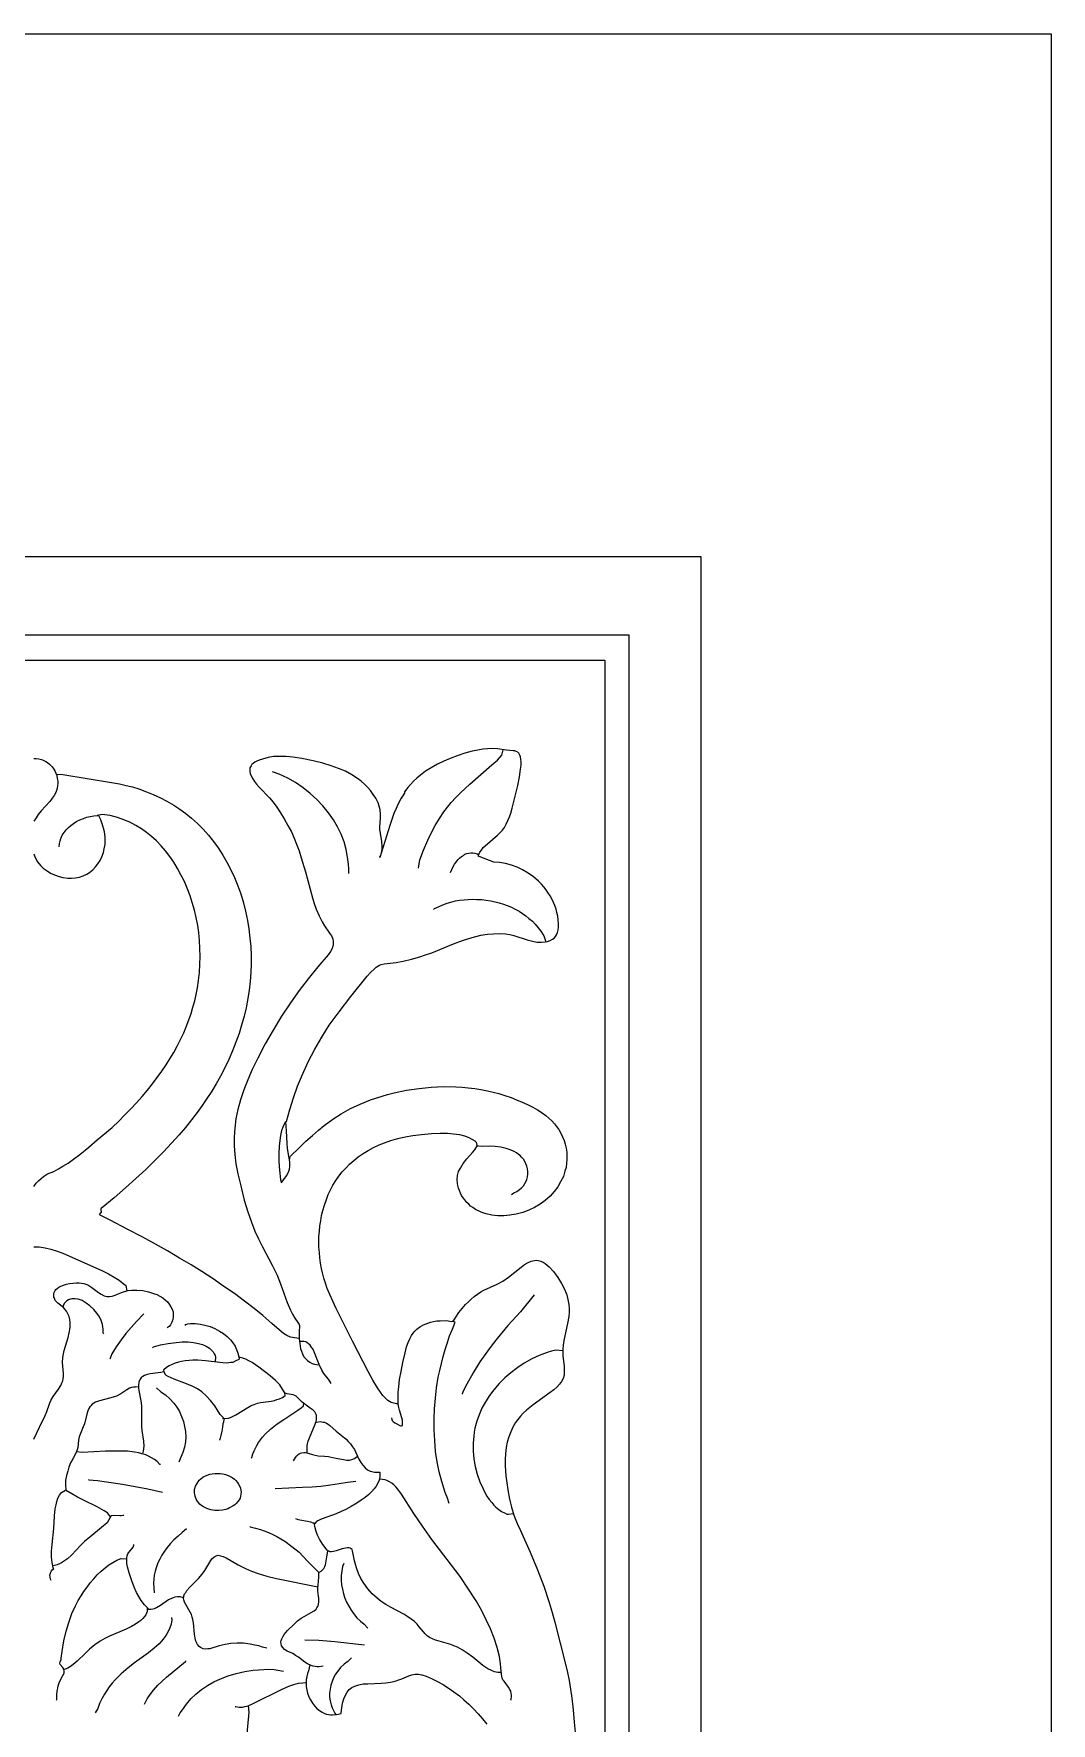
# Model space of a CAD drawing. Header units: millimetres. Extents: x 0 to 915, y 0 to 2130.
# Drawn here: x 458 to 915, y 1371 to 2130 of the extents above; entities that cross this region are included whole.
import ezdxf

# ---------------------------------------------------------------- set-up
doc = ezdxf.new("R2010")
doc.units = ezdxf.units.MM
doc.layers.add('CUT', color=1, linetype='CONTINUOUS')
doc.layers.add('ENGRAVE', color=5, linetype='CONTINUOUS')

msp = doc.modelspace()

# ---------------------------------------------------------------- linework, layer by layer
at = {"layer": 'CUT'}
msp.add_lwpolyline([(0, 2130.15), (915.15, 2130.15), (915.15, 0), (0, 0)], close=True, dxfattribs=at)
at = {"layer": 'ENGRAVE'}
msp.add_lwpolyline([(157.575, 1895.075), (757.575, 1895.075), (757.575, 235.075), (157.575, 235.075)], close=True, dxfattribs=at)
for points in [[(190.006, 1859.98), (725.144, 1859.98), (725.144, 754.361, -0.2196524), (190.006, 754.361)], [(200.806, 1848.55), (714.344, 1848.55), (714.344, 761.122, -0.2138353), (200.806, 761.122)]]:
    msp.add_lwpolyline(points, format="xyb", close=True, dxfattribs=at)
for points in [[(569.033, 1613.561), (568.931, 1613.764), (568.728, 1614.883), (568.321, 1617.933), (568.016, 1620.781), (567.914, 1623.628), (567.914, 1626.883), (568.016, 1630.035), (568.321, 1632.578), (568.626, 1634.815), (569.134, 1637.052), (569.948, 1639.188), (570.863, 1641.12), (571.27, 1641.12), (572.694, 1646.51), (574.422, 1651.798), (576.253, 1656.984), (578.389, 1662.272), (581.033, 1667.967), (583.982, 1673.561), (587.134, 1679.052), (590.49, 1684.34), (594.863, 1690.442), (600.151, 1697.357), (607.575, 1706.408), (609.1, 1708.239), (610.626, 1709.662), (611.541, 1710.476), (612.253, 1710.984), (613.067, 1711.391), (613.88, 1711.696), (615.202, 1712.001), (620.49, 1712.611), (623.744, 1713.222), (627.507, 1714.035), (631.27, 1715.154), (633.812, 1715.967), (636.66, 1716.984), (646.321, 1720.95), (650.389, 1722.476), (654.761, 1723.9), (658.626, 1724.815), (661.575, 1725.323), (664.321, 1725.527), (666.965, 1725.628), (669.711, 1725.425), (671.643, 1725.12), (673.473, 1724.713), (679.473, 1722.781), (681.812, 1722.171), (683.846, 1721.764), (685.982, 1721.764), (687.507, 1721.866), (688.626, 1722.069), (689.744, 1722.476), (690.863, 1723.086), (691.575, 1723.595), (692.185, 1724.306), (692.694, 1725.018), (693.1, 1726.137), (693.406, 1727.256), (693.507, 1728.476), (693.507, 1730.001), (693.406, 1731.832), (693.202, 1733.459), (692.795, 1735.086), (692.49, 1736.51), (691.88, 1738.239), (691.27, 1739.561), (690.558, 1741.188), (689.846, 1742.51), (688.829, 1744.035), (688.016, 1745.256), (686.897, 1746.679), (685.88, 1747.798), (684.558, 1749.12), (682.321, 1751.052), (679.88, 1752.781), (677.338, 1754.306), (674.897, 1755.425), (672.355, 1756.34), (669.711, 1757.052), (667.067, 1757.561), (664.422, 1757.764), (657.812, 1760.205), (657.609, 1760.306), (657.609, 1760.408), (657.507, 1760.51), (657.711, 1761.12), (658.219, 1762.239), (658.931, 1763.154), (659.744, 1764.272), (661.575, 1766.001), (666.151, 1769.866), (667.372, 1770.984), (668.389, 1772.103), (669.202, 1773.323), (670.016, 1774.747), (670.829, 1776.374), (671.541, 1778.103), (672.05, 1779.73), (672.66, 1781.967), (675.304, 1792.239), (676.016, 1796.103), (676.524, 1799.459), (676.728, 1801.289), (676.728, 1802.815), (676.626, 1804.035), (676.524, 1805.052), (676.219, 1805.866), (675.711, 1806.679), (675.202, 1807.188), (674.49, 1807.493), (673.982, 1807.696), (673.168, 1807.798), (670.117, 1808.001), (666.05, 1808.611), (663.507, 1808.815), (661.575, 1808.713), (659.541, 1808.51), (657.304, 1808.103), (654.761, 1807.595), (651.507, 1806.679), (648.05, 1805.561), (644.897, 1804.34), (641.948, 1803.12), (639.1, 1801.696), (636.355, 1800.171), (633.812, 1798.544), (631.473, 1796.815), (629.846, 1795.493), (628.321, 1794.069), (626.999, 1792.645), (625.778, 1791.222), (624.355, 1789.289), (624.253, 1788.781), (622.829, 1786.544), (621.507, 1784.001), (620.49, 1781.866), (619.575, 1779.628), (617.643, 1774.239), (613.27, 1759.798)], [(630.558, 1755.018), (631.27, 1758.679), (632.897, 1763.154), (634.728, 1767.527), (636.456, 1771.086), (638.083, 1774.239), (640.016, 1777.289), (641.948, 1780.34), (643.575, 1782.476), (645.304, 1784.51), (647.338, 1786.747), (649.473, 1788.883), (653.643, 1792.747), (663.609, 1801.391), (666.05, 1803.628), (668.083, 1805.764), (668.694, 1808.205)], [(457.575, 1804.34), (458.694, 1804.34), (459.914, 1804.137), (461.033, 1803.832), (461.846, 1803.527), (462.965, 1803.018), (463.677, 1802.51), (464.694, 1801.798), (465.304, 1801.188), (465.914, 1800.578), (466.626, 1799.561), (467.033, 1798.747), (467.541, 1797.73), (467.948, 1796.611), (468.151, 1795.391), (468.355, 1794.171), (468.355, 1793.357), (468.253, 1791.832), (467.948, 1790.408), (467.439, 1788.984), (466.728, 1787.662), (465.914, 1786.442), (464.795, 1785.018), (460.931, 1780.747), (459.609, 1779.12), (458.592, 1777.696), (457.575, 1776.171)], [(613.27, 1759.798), (613.27, 1760.103), (613.778, 1761.222), (614.083, 1762.645), (614.287, 1763.561), (614.287, 1764.679), (614.083, 1767.12), (613.27, 1772.408), (613.27, 1773.628), (613.473, 1777.493), (613.473, 1779.323), (613.372, 1781.154), (612.965, 1782.883), (612.456, 1784.306), (611.338, 1786.442), (610.219, 1788.171), (608.999, 1789.9), (607.778, 1791.222), (606.355, 1792.747), (604.829, 1794.171), (603.1, 1795.391), (600.558, 1797.018), (597.711, 1798.544), (594.66, 1799.866), (591.304, 1801.086), (587.541, 1802.205), (583.168, 1803.323), (578.185, 1804.34), (574.016, 1804.95), (571.067, 1805.256), (568.016, 1805.256), (565.372, 1805.154), (563.033, 1804.747), (560.389, 1804.035), (558.965, 1803.628), (557.846, 1803.12), (557.033, 1802.713), (556.321, 1802.205), (555.609, 1801.595), (555.304, 1801.086), (554.999, 1800.578), (554.795, 1800.069), (554.694, 1799.459), (554.795, 1798.544), (554.897, 1797.628), (555.202, 1796.815), (556.016, 1795.188), (556.829, 1793.967), (557.744, 1792.747), (558.965, 1791.425), (563.541, 1786.645), (565.27, 1784.611), (566.897, 1782.374), (568.524, 1779.933), (570.253, 1777.188), (571.88, 1774.239), (573.406, 1771.289), (574.626, 1768.544), (575.744, 1765.798), (576.863, 1762.747), (577.88, 1759.595), (579.812, 1753.289), (582.965, 1741.696), (583.677, 1739.154), (584.592, 1736.611), (585.914, 1733.561), (587.236, 1730.815), (588.355, 1729.086), (590.592, 1725.832), (591.406, 1724.611), (592.016, 1723.188), (592.219, 1722.069), (592.219, 1720.849), (592.016, 1719.73), (591.609, 1718.611), (590.999, 1717.493), (589.982, 1716.069), (585.304, 1710.679), (580.931, 1705.289), (576.965, 1700.001), (572.999, 1694.408), (569.033, 1688.408), (565.27, 1682.205), (561.711, 1676.001), (558.355, 1669.595), (555.812, 1664.51), (553.778, 1659.832), (552.05, 1655.357), (550.524, 1650.781), (549.406, 1646.51), (548.49, 1642.34), (547.982, 1638.171), (547.677, 1634.001), (547.677, 1630.137), (547.982, 1626.272), (548.49, 1622.103), (549.304, 1617.628), (550.626, 1612.137), (552.253, 1605.73), (553.778, 1600.544), (555.507, 1595.764), (557.033, 1591.798), (558.66, 1588.34), (560.389, 1584.781), (564.761, 1576.544), (566.999, 1571.967), (568.524, 1568.103), (571.575, 1559.662), (572.999, 1556.306), (573.914, 1554.476), (574.931, 1552.645), (576.355, 1550.713), (576.863, 1549.9), (577.067, 1549.391), (577.067, 1548.781), (576.863, 1546.95), (576.965, 1543.391), (577.168, 1541.357), (577.575, 1538.917), (577.982, 1537.798), (578.389, 1536.679), (579.1, 1535.357), (579.914, 1534.442), (580.728, 1533.628), (581.744, 1532.917), (582.761, 1532.306), (583.27, 1532.103), (584.795, 1531.798), (586.016, 1531.696)], [(467.744, 1797.222), (470.694, 1797.12), (492.558, 1793.561), (496.117, 1792.849), (499.067, 1792.239), (501.914, 1791.527), (504.863, 1790.611), (508.219, 1789.391), (511.27, 1788.171), (514.524, 1786.645), (517.473, 1785.12), (520.524, 1783.289), (523.27, 1781.459), (526.016, 1779.527), (528.558, 1777.493), (531.202, 1775.052), (533.744, 1772.51), (536.185, 1769.866), (538.422, 1767.018), (540.558, 1764.171), (542.592, 1760.815), (544.422, 1757.764), (546.253, 1754.306), (547.88, 1750.747), (549.304, 1747.086), (550.626, 1743.425), (551.846, 1739.459), (552.761, 1735.696), (553.677, 1731.527), (554.287, 1727.764), (554.795, 1723.595), (555.202, 1719.73), (555.304, 1715.764), (555.304, 1711.9), (555.202, 1708.035), (554.897, 1704.069), (554.49, 1700.205), (553.88, 1696.442), (553.067, 1692.272), (552.151, 1688.51), (551.033, 1684.442), (549.914, 1680.679), (548.49, 1676.713), (546.965, 1672.849), (545.236, 1668.984), (543.507, 1665.222), (541.575, 1661.459), (539.643, 1658.103), (537.609, 1654.747), (535.473, 1651.493), (533.338, 1648.239), (530.999, 1645.086), (528.456, 1641.832), (525.812, 1638.476), (522.965, 1635.12), (519.507, 1631.357), (515.846, 1627.391), (511.982, 1623.527), (507.914, 1619.561), (503.541, 1615.493), (498.863, 1611.323), (493.677, 1606.747), (487.88, 1601.967), (487.778, 1601.764), (487.677, 1601.459), (487.88, 1600.239)], [(599.236, 1752.578), (599.236, 1752.679), (599.236, 1754.713), (599.134, 1756.747), (598.728, 1760.001), (598.117, 1763.459), (597.1, 1766.815), (595.778, 1770.272), (594.151, 1773.628), (592.321, 1776.781), (590.083, 1779.933), (587.643, 1782.984), (584.897, 1785.933), (581.846, 1788.578), (578.694, 1791.12), (575.236, 1793.459), (571.778, 1795.493), (569.846, 1796.408), (567.914, 1797.323), (564.965, 1798.34)], [(457.575, 1611.933), (458.694, 1613.357), (459.711, 1614.476), (460.829, 1615.493), (461.948, 1616.408), (463.778, 1617.527), (466.524, 1618.645), (468.66, 1619.764), (470.694, 1620.984), (473.033, 1622.408), (475.473, 1624.137), (478.321, 1626.272), (482.287, 1629.527), (486.151, 1632.781), (492.761, 1638.476), (495.812, 1641.323), (498.558, 1644.069), (501.304, 1646.917), (503.744, 1649.459), (506.389, 1652.408), (508.728, 1655.154), (510.965, 1658.001), (513.1, 1660.849), (515.236, 1663.798), (517.067, 1666.544), (518.795, 1669.289), (520.524, 1672.137), (522.05, 1674.984), (523.575, 1677.933), (524.999, 1680.984), (526.117, 1683.73), (527.338, 1686.781), (528.355, 1689.628), (529.168, 1692.476), (529.982, 1695.425), (530.592, 1698.272), (531.202, 1701.222), (531.711, 1704.476), (532.117, 1708.137), (532.321, 1711.696), (532.422, 1715.256), (532.321, 1718.917), (532.117, 1722.476), (531.812, 1726.035), (531.304, 1729.289), (530.592, 1732.849), (529.88, 1736.103), (528.863, 1739.561), (527.846, 1742.611), (526.626, 1745.967), (525.304, 1749.018), (523.778, 1751.967), (522.253, 1754.917), (520.524, 1757.662), (518.795, 1760.205), (516.761, 1762.747), (514.829, 1765.086), (512.795, 1767.222), (510.558, 1769.256), (508.219, 1771.086), (505.982, 1772.713), (503.439, 1774.239), (500.795, 1775.662), (498.05, 1776.781), (495.202, 1777.798), (491.948, 1778.611), (488.389, 1779.12), (486.05, 1778.713)], [(457.575, 1761.425), (457.88, 1760.51), (458.389, 1759.493), (459.304, 1757.866), (460.626, 1756.239), (461.846, 1755.018), (463.575, 1753.798), (465.1, 1752.781), (466.931, 1751.967), (468.965, 1751.256), (470.694, 1750.849), (472.829, 1750.544), (474.558, 1750.544), (476.389, 1750.645), (478.117, 1750.95), (479.846, 1751.561), (481.473, 1752.272), (482.694, 1753.086), (484.117, 1754.205), (485.338, 1755.527), (486.456, 1756.95), (487.372, 1758.476), (488.185, 1760.103), (488.897, 1762.035), (489.304, 1763.764), (489.609, 1765.595), (489.711, 1767.323), (489.609, 1769.154), (489.406, 1771.289), (488.999, 1773.018), (488.389, 1774.95), (487.677, 1776.679), (486.761, 1778.51), (486.66, 1778.815)], [(468.965, 1764.578), (469.168, 1766.103), (469.372, 1767.222), (469.778, 1768.34), (470.389, 1769.764), (471.202, 1770.984), (472.117, 1772.205), (473.134, 1773.323), (474.253, 1774.239), (475.473, 1775.154), (476.999, 1776.069), (478.321, 1776.781), (479.948, 1777.391), (481.372, 1777.9), (482.897, 1778.205), (484.626, 1778.51), (486.355, 1778.713), (486.66, 1778.815)], [(644.999, 1753.086), (646.219, 1755.73), (646.829, 1756.747), (647.541, 1757.764), (648.253, 1758.679), (649.067, 1759.493), (649.982, 1760.306), (650.795, 1760.713), (651.507, 1761.222), (652.321, 1761.527), (653.236, 1761.73), (654.151, 1761.832), (654.965, 1761.832), (655.88, 1761.73), (656.999, 1761.425), (657.711, 1761.018)], [(637.27, 1736.408), (637.473, 1736.611), (637.778, 1736.815), (639.914, 1737.832), (641.541, 1738.544), (643.473, 1739.256), (645.202, 1739.764), (647.236, 1740.272), (649.067, 1740.578), (651.1, 1740.781), (652.931, 1740.984), (654.965, 1741.086), (656.795, 1740.984), (658.931, 1740.883), (660.965, 1740.679), (662.999, 1740.374), (665.033, 1739.866), (666.863, 1739.459), (668.795, 1738.849), (670.524, 1738.239), (672.456, 1737.425), (674.083, 1736.611), (675.914, 1735.595), (677.439, 1734.578), (678.863, 1733.561), (680.287, 1732.442), (681.812, 1731.12), (683.134, 1729.798), (684.456, 1728.171), (685.575, 1726.747), (686.999, 1724.51), (687.812, 1721.866)], [(572.49, 1624.137), (572.694, 1624.137), (572.795, 1624.849), (573.1, 1625.561), (576.965, 1629.323), (579.914, 1632.272), (582.863, 1634.815), (585.609, 1637.154), (588.151, 1639.289), (592.016, 1642.137), (595.778, 1644.578), (599.948, 1646.917), (604.321, 1648.95), (608.999, 1650.781), (614.185, 1652.51), (616.728, 1653.222), (619.677, 1653.933), (625.27, 1655.154), (630.863, 1655.967), (636.253, 1656.578), (639.202, 1656.679), (641.948, 1656.781), (647.338, 1656.679), (650.287, 1656.476), (652.931, 1656.272), (655.982, 1655.866), (658.626, 1655.459), (661.575, 1654.95), (664.219, 1654.34), (666.761, 1653.628), (669.406, 1652.815), (672.253, 1651.9), (674.694, 1650.883), (677.236, 1649.866), (679.677, 1648.747), (682.016, 1647.527), (684.151, 1646.306), (686.185, 1644.984), (687.812, 1643.764), (689.236, 1642.645), (690.558, 1641.425), (691.778, 1640.103), (692.694, 1638.883), (693.711, 1637.459), (694.626, 1635.832), (695.338, 1634.205), (696.05, 1632.578), (696.558, 1630.849), (696.965, 1629.12), (697.27, 1627.289), (697.372, 1625.561), (697.372, 1624.035), (697.168, 1622.205), (696.965, 1620.476), (696.456, 1618.747), (695.744, 1616.408), (694.524, 1613.967), (693.202, 1611.73), (691.575, 1609.595), (689.744, 1607.561), (687.507, 1605.527), (685.27, 1604.001), (682.728, 1602.374), (680.287, 1601.256), (677.541, 1600.137), (674.592, 1599.425), (671.643, 1598.917), (668.999, 1598.713), (666.253, 1598.713), (663.609, 1599.018), (660.965, 1599.628), (659.541, 1600.035), (658.422, 1600.544), (656.287, 1601.561), (655.067, 1602.374), (654.05, 1603.086), (653.236, 1603.9), (652.321, 1604.713), (651.406, 1605.933), (650.694, 1606.849), (649.982, 1607.866), (649.473, 1608.883), (648.965, 1610.001), (648.558, 1611.12), (648.253, 1612.34), (648.151, 1613.154), (648.05, 1614.984), (648.151, 1616.815), (648.66, 1618.544), (649.473, 1620.171), (650.694, 1622.205), (652.321, 1624.34), (654.863, 1627.188), (655.982, 1628.306), (656.999, 1630.137)], [(569.033, 1613.561), (569.134, 1613.764), (571.168, 1616.713), (572.083, 1618.34), (572.592, 1619.662), (572.795, 1620.883), (572.795, 1621.798), (572.694, 1622.917), (571.982, 1627.086), (571.677, 1629.12), (571.575, 1631.154), (571.27, 1636.849), (571.067, 1638.984), (570.965, 1640.917), (570.863, 1641.12)], [(621.507, 1514.51), (620.999, 1514.205), (620.694, 1514.205), (619.473, 1514.408), (618.355, 1514.713), (617.541, 1515.222), (616.829, 1515.73), (615.711, 1516.645), (614.49, 1517.967), (613.473, 1519.391), (612.151, 1521.425), (610.117, 1524.781), (607.982, 1528.747), (600.965, 1542.374), (595.473, 1553.052), (593.541, 1557.018), (592.016, 1560.272), (590.694, 1563.323), (589.575, 1566.069), (588.761, 1568.408), (588.05, 1570.645), (587.439, 1572.984), (586.931, 1575.018), (586.524, 1577.357), (586.219, 1579.798), (586.016, 1582.137), (585.812, 1584.578), (585.812, 1586.917), (585.812, 1589.357), (586.016, 1591.696), (586.219, 1594.137), (586.626, 1596.476), (587.033, 1598.815), (587.643, 1601.154), (588.253, 1603.493), (589.168, 1606.035), (589.982, 1608.272), (590.999, 1610.408), (592.117, 1612.544), (593.439, 1614.578), (594.761, 1616.51), (596.287, 1618.442), (597.914, 1620.171), (599.541, 1621.9), (601.575, 1623.628), (603.507, 1625.154), (605.744, 1626.679), (607.982, 1628.103), (610.422, 1629.425), (612.863, 1630.544), (615.304, 1631.561), (618.151, 1632.578), (621.304, 1633.493), (624.558, 1634.205), (628.117, 1634.815), (631.982, 1635.323), (636.456, 1635.73), (640.321, 1635.832), (643.575, 1635.832), (646.321, 1635.628), (648.965, 1635.222), (651.304, 1634.611), (653.236, 1633.9), (654.558, 1633.188), (655.88, 1632.476), (656.592, 1631.866), (656.999, 1629.933)], [(672.456, 1608.272), (673.473, 1608.984), (674.795, 1609.696), (676.016, 1610.51), (676.931, 1611.323), (677.744, 1612.239), (678.456, 1613.154), (678.965, 1614.272), (679.27, 1615.086), (679.575, 1616.205), (679.778, 1617.425), (679.778, 1618.645), (679.575, 1619.764), (679.27, 1620.984), (678.863, 1622.103), (678.355, 1623.12), (677.744, 1624.137), (676.931, 1625.052), (676.321, 1625.764), (675.609, 1626.272), (674.694, 1626.984), (673.677, 1627.595), (672.558, 1628.103), (671.439, 1628.51), (670.016, 1629.018), (667.677, 1629.527), (665.033, 1629.933), (662.389, 1630.035), (659.338, 1629.933), (657.507, 1630.035), (656.795, 1630.137)], [(576.965, 1543.493), (574.829, 1543.798), (573.1, 1544.205), (571.372, 1544.917), (569.846, 1545.832), (568.931, 1546.544), (564.66, 1550.306), (560.592, 1553.866), (556.626, 1557.018), (552.355, 1560.374), (547.778, 1563.73), (543.1, 1566.984), (538.219, 1570.34), (533.134, 1573.595), (528.355, 1576.645), (523.168, 1579.696), (517.778, 1582.95), (512.287, 1586.001), (506.287, 1589.256), (499.88, 1592.611), (491.948, 1596.781), (487.372, 1599.018), (487.168, 1599.222), (487.88, 1600.239)], [(457.575, 1584.781), (460.016, 1584.679), (462.66, 1584.272), (465.304, 1583.662), (468.151, 1582.747), (470.592, 1581.832), (473.643, 1580.611), (488.185, 1574.103), (491.134, 1572.679), (493.677, 1571.154), (496.016, 1569.73), (497.846, 1568.205), (498.965, 1567.289), (499.372, 1564.95)], [(644.389, 1469.357), (643.575, 1471.798), (642.66, 1474.239), (641.033, 1479.222), (639.914, 1483.595), (638.999, 1488.069), (638.287, 1492.747), (637.88, 1497.628), (637.575, 1502.51), (637.575, 1507.391), (637.778, 1511.967), (638.185, 1516.747), (638.694, 1521.425), (639.507, 1526.103), (640.117, 1529.154), (640.931, 1532.306), (641.744, 1535.459), (642.558, 1538.611), (643.575, 1541.662), (644.592, 1544.713), (645.812, 1547.764), (647.033, 1550.917), (645.914, 1551.323), (646.219, 1551.222), (647.439, 1553.154), (648.761, 1555.188), (650.185, 1557.018), (651.711, 1558.747), (653.033, 1560.069), (654.355, 1561.289), (655.677, 1562.408), (657.1, 1563.527), (658.626, 1564.442), (660.05, 1565.256), (665.948, 1567.9), (668.49, 1569.323), (671.033, 1571.052), (676.728, 1575.628), (678.253, 1576.747), (679.677, 1577.561), (681.304, 1578.272), (682.829, 1578.578), (683.643, 1578.679), (684.355, 1578.578), (684.965, 1578.476), (685.677, 1578.272), (686.592, 1577.866), (687.507, 1577.256), (688.422, 1576.544), (689.338, 1575.73), (691.27, 1573.696), (693.304, 1570.95), (694.931, 1568.306), (696.253, 1565.662), (697.27, 1563.12), (697.88, 1560.374), (698.185, 1558.747), (698.287, 1557.018), (698.287, 1555.188), (698.185, 1553.459), (697.677, 1550.205), (695.948, 1542.578), (695.643, 1540.544), (695.439, 1538.713), (695.439, 1537.086), (695.439, 1535.662), (696.05, 1531.188), (696.151, 1529.764), (696.151, 1528.239), (696.05, 1527.018), (695.643, 1525.595), (694.931, 1524.272), (694.016, 1522.95), (692.795, 1521.628), (691.473, 1520.51), (689.846, 1519.188), (682.219, 1513.696), (679.168, 1511.256), (677.643, 1509.933), (676.422, 1508.611), (675.202, 1507.188), (674.185, 1505.764), (673.067, 1503.73), (672.05, 1501.595), (671.236, 1499.357), (670.524, 1496.917), (670.016, 1494.476), (669.711, 1491.73), (669.609, 1489.086), (669.609, 1486.239), (669.914, 1481.764), (670.728, 1475.561), (671.541, 1471.289), (672.456, 1467.628), (673.473, 1464.171), (674.999, 1460.408), (676.422, 1457.154), (680.795, 1447.391), (684.151, 1439.459), (686.897, 1432.137), (689.338, 1424.815), (690.66, 1420.34), (691.88, 1415.967), (696.761, 1397.052), (697.575, 1393.391), (698.287, 1389.73), (698.897, 1385.866), (699.507, 1381.798), (700.117, 1376.611), (700.626, 1371.018), (701.134, 1365.018)], [(457.575, 1498.239), (460.219, 1503.628), (462.66, 1508.917), (463.372, 1510.645), (464.694, 1514.205), (465.304, 1515.73), (466.321, 1517.459), (468.761, 1520.815), (469.677, 1522.34), (470.389, 1523.866), (470.592, 1524.476), (470.795, 1525.391), (470.897, 1526.51), (470.897, 1527.73), (470.49, 1532.815), (470.592, 1535.052), (470.897, 1536.578), (471.202, 1538.205), (473.033, 1544.001), (473.541, 1546.137), (473.948, 1548.476), (473.948, 1549.595), (473.948, 1550.611), (473.744, 1552.137), (473.439, 1553.357), (472.931, 1554.578), (472.321, 1555.798), (471.609, 1556.713), (470.897, 1557.527), (468.456, 1559.357), (467.846, 1559.967), (467.236, 1560.679), (466.829, 1561.595), (466.626, 1562.103), (466.524, 1562.815), (466.524, 1563.425), (466.626, 1563.933), (466.829, 1564.442), (467.134, 1565.052), (467.541, 1565.561), (468.05, 1565.967), (468.863, 1566.578), (469.778, 1567.086), (470.999, 1567.493), (472.219, 1567.9), (473.643, 1568.205), (475.27, 1568.408), (476.592, 1568.611), (477.914, 1568.611), (479.033, 1568.408), (480.05, 1568.306), (480.965, 1568.001), (481.88, 1567.595), (483.609, 1566.476), (486.66, 1564.239), (487.88, 1563.425), (489.202, 1562.713), (490.422, 1562.408), (491.643, 1562.408), (492.863, 1562.611), (494.185, 1563.018), (497.033, 1564.239), (498.355, 1564.645), (499.982, 1565.052), (501.711, 1565.256), (503.948, 1565.256), (506.592, 1565.052), (509.134, 1564.544), (511.473, 1563.832), (512.897, 1563.323), (514.321, 1562.611), (515.541, 1561.798), (516.66, 1560.883), (517.677, 1559.967), (518.49, 1558.95), (519.202, 1557.832), (519.812, 1556.713), (520.219, 1555.493), (520.321, 1554.374), (520.321, 1553.256), (520.117, 1552.137), (519.711, 1550.815), (518.999, 1549.696), (518.389, 1548.883), (517.575, 1548.272)], [(489.1, 1545.628), (488.897, 1545.832), (488.795, 1546.035), (488.795, 1546.95), (488.795, 1547.866), (488.694, 1548.781), (488.49, 1549.9), (487.88, 1551.628), (487.067, 1553.256), (485.948, 1554.984), (484.524, 1556.611), (482.795, 1558.239), (481.168, 1559.459), (479.338, 1560.578), (477.609, 1561.188), (476.185, 1561.391), (475.27, 1561.391), (474.66, 1561.391), (474.05, 1561.188), (473.236, 1560.883), (472.422, 1560.476), (472.016, 1560.069), (471.202, 1559.256), (470.592, 1557.73)], [(682.626, 1563.12), (676.422, 1555.595), (670.829, 1549.391), (665.948, 1543.595), (663.711, 1540.747), (661.575, 1537.9), (658.219, 1533.018), (655.168, 1528.035), (652.321, 1522.95), (650.897, 1520.103), (650.287, 1518.679), (650.287, 1518.578)], [(507.1, 1554.578), (503.744, 1551.12), (501.304, 1548.476), (498.965, 1545.73), (496.931, 1542.984), (494.592, 1539.73), (492.66, 1536.578), (491.846, 1534.239)], [(525.609, 1549.391), (526.016, 1549.9), (526.829, 1550.103), (528.05, 1550.205), (530.185, 1550.306), (532.524, 1550.001), (534.558, 1549.595), (536.897, 1548.883), (539.033, 1547.967), (541.168, 1546.849), (542.897, 1545.73), (544.524, 1544.408), (546.05, 1542.883), (547.168, 1541.561), (548.083, 1540.035), (548.795, 1538.611), (549.304, 1536.984), (549.914, 1534.747)], [(618.456, 1507.798), (618.558, 1507.188), (618.761, 1506.679), (619.168, 1506.272), (619.88, 1505.662), (620.592, 1505.256), (622.524, 1504.34), (622.829, 1504.34), (623.439, 1504.442), (623.439, 1505.561), (623.338, 1506.781), (623.033, 1507.9), (622.016, 1511.357), (621.711, 1512.578), (621.507, 1514.001), (621.406, 1515.527), (621.406, 1517.357), (621.507, 1519.391), (621.711, 1521.832), (622.117, 1525.086), (622.728, 1528.645), (623.541, 1532.713), (624.558, 1537.086), (625.27, 1539.73), (625.982, 1541.662), (626.694, 1543.391), (627.507, 1544.917), (628.219, 1545.933), (628.931, 1546.849), (629.846, 1547.662), (630.558, 1548.272), (631.473, 1548.883), (632.592, 1549.493), (633.609, 1550.001), (634.728, 1550.408), (635.948, 1550.815), (637.372, 1551.12), (638.795, 1551.425), (640.321, 1551.527), (643.067, 1551.628), (645.609, 1551.222), (645.914, 1551.323)], [(510.965, 1539.323), (511.372, 1539.832), (514.524, 1540.645), (518.083, 1541.256), (521.643, 1541.764), (524.287, 1541.967), (527.033, 1541.967), (529.372, 1541.764), (531.711, 1541.357), (533.439, 1540.849), (535.067, 1540.137), (536.592, 1539.222), (537.711, 1538.205), (538.321, 1537.493), (538.728, 1536.679), (539.134, 1535.866), (539.338, 1535.357), (539.134, 1533.018)], [(591.304, 1523.357), (590.185, 1525.188), (589.168, 1526.306), (588.05, 1527.73), (587.134, 1529.256), (585.914, 1531.9), (583.677, 1537.493), (583.067, 1538.815), (582.355, 1539.832), (581.846, 1540.544), (581.134, 1541.154), (580.422, 1541.662), (579.914, 1541.967), (578.999, 1542.171), (577.067, 1542.171)], [(570.558, 1518.781), (568.219, 1522.747), (566.287, 1524.679), (563.846, 1526.815), (558.863, 1530.679), (555.812, 1532.713), (554.287, 1533.527), (552.965, 1534.239), (551.541, 1534.747), (550.321, 1535.052), (550.117, 1534.95), (549.914, 1534.747), (549.914, 1534.442), (549.812, 1534.137), (548.49, 1533.425), (547.067, 1532.815), (546.253, 1532.713), (545.338, 1532.611), (544.117, 1532.51), (542.592, 1532.611), (534.863, 1533.425), (531.304, 1533.73), (529.168, 1533.73), (527.439, 1533.628), (525.609, 1533.425), (524.083, 1533.222), (522.66, 1532.917), (521.236, 1532.51), (519.812, 1531.9), (518.49, 1531.289), (517.27, 1530.476), (516.05, 1529.459), (515.948, 1529.256), (516.05, 1528.747), (515.948, 1528.544), (514.728, 1528.239), (509.948, 1527.628), (508.524, 1527.323), (507.406, 1526.917), (506.592, 1526.51), (506.083, 1526.103), (505.677, 1525.696), (505.372, 1525.188), (505.067, 1524.679), (504.761, 1523.866), (504.66, 1522.34), (504.66, 1521.425), (504.761, 1520.205), (505.677, 1515.527), (505.982, 1513.188), (505.982, 1511.052), (505.982, 1506.272), (505.982, 1504.137), (506.185, 1502.103), (506.897, 1497.323), (506.999, 1495.188), (506.795, 1492.849), (506.694, 1492.239), (506.49, 1491.628)], [(695.439, 1538.001), (692.287, 1538.306), (690.456, 1537.9), (688.524, 1537.289), (684.863, 1535.866), (681.609, 1534.34), (678.151, 1532.51), (675.202, 1530.476), (672.05, 1528.137), (669.406, 1525.798), (666.863, 1523.256), (664.524, 1520.51), (662.49, 1517.866), (660.761, 1515.12), (659.134, 1512.272), (657.812, 1509.222), (656.897, 1506.374), (655.982, 1503.222), (655.677, 1501.493), (655.473, 1499.662), (655.168, 1496.408), (655.168, 1492.849), (655.473, 1489.493), (656.083, 1486.035), (656.999, 1482.476), (658.117, 1479.12), (659.643, 1475.866), (660.456, 1474.239), (661.372, 1472.713), (662.389, 1471.188), (663.507, 1469.764), (664.422, 1468.645), (665.439, 1467.628), (666.66, 1466.611), (667.88, 1465.798), (669.202, 1465.086), (670.321, 1464.578), (671.134, 1464.476), (673.27, 1464.883)], [(543.304, 1507.289), (542.083, 1508.611), (541.372, 1509.425), (538.931, 1513.188), (536.999, 1515.73), (535.168, 1517.764), (533.134, 1519.595), (531.202, 1520.917), (528.863, 1522.137), (526.321, 1523.154), (520.728, 1525.289), (517.982, 1526.51), (516.965, 1527.12), (516.05, 1528.645)], [(504.66, 1521.73), (503.338, 1521.628), (502.422, 1521.628), (501.507, 1521.527), (500.694, 1521.222), (499.372, 1520.51), (496.728, 1518.679), (494.795, 1517.662), (493.677, 1517.256), (492.253, 1516.849), (487.067, 1515.527), (485.338, 1514.917), (484.524, 1514.51), (483.812, 1514.001), (483.202, 1513.289), (482.795, 1512.883), (482.389, 1512.069), (481.88, 1510.95), (481.473, 1509.527), (480.355, 1505.154), (479.846, 1503.832), (478.524, 1500.781), (478.016, 1499.357), (477.711, 1497.832), (477.406, 1494.578), (477.1, 1493.459), (476.49, 1492.035), (475.067, 1489.391), (474.151, 1487.561), (473.338, 1485.628), (472.829, 1483.9), (472.321, 1481.866), (471.914, 1479.832), (471.812, 1477.391), (472.016, 1475.662), (471.812, 1475.357)], [(512.795, 1521.323), (514.728, 1519.595), (516.761, 1518.171), (518.694, 1516.442), (520.524, 1514.51), (521.846, 1512.679), (523.067, 1510.645), (524.083, 1508.408), (524.897, 1506.171), (525.406, 1503.933), (525.812, 1501.696), (525.914, 1499.357), (525.812, 1497.12), (525.304, 1494.679), (524.592, 1492.34), (523.677, 1490.205), (522.863, 1487.967)], [(580.422, 1492.137), (580.524, 1492.34), (580.524, 1494.171), (580.524, 1495.391), (580.728, 1496.205), (580.931, 1497.425), (581.846, 1499.662), (583.88, 1504.239), (584.592, 1506.272), (584.795, 1507.086), (584.795, 1508.001), (584.694, 1508.917), (584.592, 1509.425), (584.287, 1510.035), (583.982, 1510.544), (583.168, 1511.357), (581.948, 1512.272), (578.287, 1514.917), (577.473, 1515.73), (576.253, 1517.052), (575.541, 1517.561), (575.033, 1517.967), (574.219, 1518.272), (571.575, 1518.679), (570.66, 1518.984), (570.456, 1519.086), (570.253, 1519.289)], [(542.49, 1507.595), (545.134, 1507.696), (546.05, 1508.001), (548.49, 1509.222), (553.778, 1512.578), (555.304, 1513.391), (556.728, 1513.9), (558.151, 1514.408), (559.575, 1514.713), (564.355, 1515.425), (565.778, 1515.73), (566.897, 1516.035), (568.117, 1516.34), (569.439, 1517.052), (570.558, 1517.967), (570.456, 1519.086)], [(555.406, 1489.798), (555.609, 1490.001), (556.117, 1491.73), (556.626, 1493.052), (557.846, 1495.493), (558.66, 1496.713), (559.473, 1497.933), (560.49, 1499.154), (561.711, 1500.476), (564.05, 1502.713), (567.1, 1505.154), (570.05, 1507.188), (576.355, 1511.357), (577.778, 1512.374), (578.897, 1513.289), (578.999, 1514.408)], [(541.168, 1497.933), (541.372, 1498.137), (542.287, 1501.9), (542.592, 1503.628), (542.795, 1505.357), (542.999, 1506.069), (543.202, 1507.086), (543.304, 1507.289)], [(584.49, 1505.967), (584.795, 1505.967), (586.321, 1506.171), (586.931, 1506.069), (587.744, 1505.967), (588.355, 1505.866), (589.168, 1505.459), (589.982, 1504.95), (590.694, 1504.442), (593.541, 1501.9), (598.016, 1498.239), (599.033, 1497.222), (600.05, 1496.103), (600.965, 1494.883), (601.778, 1493.662), (603.812, 1489.289), (604.728, 1487.764), (605.541, 1486.544), (606.558, 1485.425), (607.677, 1484.51), (608.795, 1483.9), (609.609, 1483.696), (610.829, 1483.493), (611.948, 1483.391), (612.863, 1483.493), (613.168, 1483.391), (613.27, 1483.086), (613.27, 1482.781), (613.168, 1481.357), (612.863, 1479.832), (612.253, 1478.51), (611.541, 1477.188), (610.728, 1475.967), (609.507, 1474.544), (608.185, 1473.323), (606.558, 1472.001), (604.829, 1470.781), (602.897, 1469.561), (600.253, 1468.035), (597.914, 1466.713), (595.778, 1465.696), (593.541, 1464.679), (587.338, 1462.442), (584.897, 1461.425), (583.778, 1460.205)], [(514.626, 1486.849), (514.321, 1486.849), (512.999, 1488.171), (511.88, 1489.086), (510.558, 1489.9), (509.236, 1490.611), (507.914, 1491.222), (506.185, 1491.73), (504.761, 1492.137), (502.931, 1492.442), (499.677, 1492.849), (495.507, 1492.95), (489.812, 1492.849), (479.338, 1492.34), (476.795, 1492.645)], [(574.321, 1488.578), (575.338, 1490.001), (575.846, 1490.713), (576.456, 1491.323), (576.965, 1491.628), (577.473, 1491.933), (578.083, 1492.137), (578.999, 1492.239), (579.609, 1492.239), (580.422, 1492.137), (582.965, 1491.323), (584.185, 1491.018), (585.406, 1490.815), (588.355, 1490.611), (590.083, 1490.408), (592.728, 1489.9), (596.795, 1489.086), (598.321, 1488.883), (599.541, 1488.883), (600.66, 1489.086), (601.778, 1489.595), (602.999, 1490.51), (603.202, 1490.611)], [(547.27, 1468.239), (545.643, 1467.425), (544.829, 1467.018), (544.016, 1466.713), (542.49, 1466.408), (540.761, 1466.205), (538.931, 1466.205), (537.202, 1466.51), (535.473, 1467.12), (533.846, 1467.832), (533.134, 1468.34), (532.422, 1468.95), (531.406, 1470.069), (530.592, 1471.289), (530.083, 1472.713), (529.88, 1474.137), (529.88, 1475.662), (530.287, 1477.086), (530.999, 1478.408), (531.507, 1479.12), (532.016, 1479.832), (532.728, 1480.442), (533.643, 1481.154), (534.456, 1481.561), (535.575, 1482.069), (536.694, 1482.476), (537.812, 1482.679), (539.033, 1482.883), (540.253, 1482.883), (541.473, 1482.781), (542.592, 1482.679), (543.812, 1482.374), (544.931, 1481.967), (545.948, 1481.459), (546.761, 1481.052), (547.778, 1480.34), (548.389, 1479.73), (549.202, 1478.815), (549.711, 1478.103), (550.219, 1476.984), (550.524, 1476.171), (550.728, 1475.256), (550.829, 1474.442), (550.728, 1473.527), (550.524, 1472.611), (550.321, 1471.798), (549.914, 1470.984), (549.406, 1470.272), (548.592, 1469.357), (547.982, 1468.747), (547.27, 1468.239)], [(465.406, 1434.781), (465.1, 1435.289), (464.897, 1436.205), (464.795, 1437.12), (464.897, 1437.628), (465.202, 1438.544), (465.507, 1439.052), (465.914, 1439.459), (466.626, 1439.967), (466.219, 1440.476), (465.812, 1442.815), (465.609, 1445.256), (465.609, 1447.9), (465.812, 1450.95), (466.524, 1458.069), (466.931, 1463.764), (467.236, 1467.018), (467.643, 1468.747), (467.948, 1470.272), (468.456, 1471.696), (469.168, 1473.018), (469.982, 1474.239), (471.812, 1475.357)], [(492.05, 1463.357), (490.728, 1465.188), (489.202, 1466.103), (486.151, 1467.832), (479.948, 1470.883), (477.304, 1472.205), (474.761, 1473.73), (471.812, 1475.357)], [(482.185, 1480.137), (482.287, 1480.035), (486.253, 1479.628), (490.321, 1479.12), (497.439, 1478.001), (508.931, 1475.866), (515.439, 1474.442)], [(566.185, 1476.069), (578.389, 1476.679), (582.761, 1476.883), (586.626, 1477.188), (590.999, 1477.696), (594.965, 1478.306), (598.728, 1478.917), (602.389, 1479.425)], [(672.355, 1380.883), (672.151, 1381.086), (672.456, 1382.306), (672.456, 1383.222), (672.253, 1384.035), (672.05, 1384.95), (671.643, 1385.764), (671.033, 1386.781), (669.1, 1389.425), (668.592, 1390.137), (668.185, 1390.95), (668.083, 1391.561), (667.88, 1392.781), (667.677, 1395.425), (667.473, 1397.256), (666.965, 1400.51), (665.948, 1404.578), (664.626, 1408.849), (662.999, 1413.018), (661.067, 1417.086), (658.931, 1421.357), (656.49, 1425.527), (653.134, 1430.815), (649.27, 1436.51), (645.507, 1441.595), (636.66, 1453.188), (632.389, 1459.086), (628.524, 1464.781), (622.931, 1473.527), (621.304, 1475.764), (620.389, 1476.883), (619.473, 1477.696), (618.558, 1478.51), (617.541, 1479.12), (616.422, 1479.628), (615.609, 1479.933), (614.389, 1480.137), (612.965, 1480.34)], [(492.05, 1463.357), (490.524, 1460.713), (488.083, 1458.578), (482.795, 1454.205), (480.456, 1452.272), (478.524, 1450.442), (474.66, 1446.272), (472.728, 1444.442), (470.999, 1443.222), (469.982, 1442.611), (469.168, 1442.205), (468.05, 1441.798), (466.931, 1441.493), (466.321, 1441.391), (466.016, 1441.493)], [(498.05, 1463.967), (497.744, 1463.967), (496.931, 1463.764), (496.321, 1463.764), (493.473, 1463.967), (492.558, 1463.764), (492.05, 1463.561)], [(554.694, 1458.984), (554.897, 1458.781), (557.236, 1458.272), (559.575, 1457.662), (561.202, 1457.052), (563.134, 1456.34), (565.067, 1455.425), (566.897, 1454.51), (568.728, 1453.493), (570.456, 1452.374), (573.609, 1450.035), (576.863, 1447.391), (578.795, 1445.561), (580.829, 1443.323), (582.456, 1441.595), (585.812, 1438.34)], [(575.236, 1462.645), (576.05, 1462.239), (577.168, 1461.933), (580.626, 1461.425), (582.05, 1461.12), (583.168, 1460.713), (583.473, 1460.611), (583.677, 1460.51)], [(590.592, 1447.798), (589.473, 1448.408), (587.541, 1450.95), (586.117, 1453.289), (585.202, 1455.12), (584.592, 1456.747), (584.083, 1458.476), (583.677, 1460.51)], [(509.033, 1421.764), (509.033, 1422.069), (507.304, 1423.798), (505.88, 1425.73), (504.761, 1427.459), (503.846, 1429.289), (502.728, 1431.73), (501.711, 1434.578), (500.49, 1438.239), (499.778, 1440.883), (499.473, 1442.306), (499.372, 1443.832), (499.372, 1444.95), (499.575, 1445.866), (499.88, 1446.679), (500.185, 1447.188), (501.711, 1449.018), (502.321, 1449.73), (502.626, 1450.544), (502.626, 1450.849)], [(526.321, 1457.967), (524.287, 1456.239), (522.456, 1454.713), (520.626, 1452.984), (518.897, 1451.256), (517.575, 1449.628), (516.355, 1447.9), (515.236, 1446.171), (514.219, 1444.34), (513.406, 1442.611), (512.694, 1440.883), (512.185, 1438.95), (511.778, 1437.12), (511.575, 1435.391), (511.473, 1433.561), (511.575, 1431.425), (511.677, 1429.188)], [(467.846, 1380.883), (467.948, 1381.188), (467.948, 1383.222), (468.151, 1385.052), (468.355, 1386.272), (468.558, 1387.391), (469.168, 1389.12), (470.694, 1391.967), (471.202, 1393.086), (471.304, 1393.391), (471.304, 1394.001), (471.1, 1394.815), (470.694, 1395.628), (469.473, 1396.95), (469.27, 1397.561), (469.372, 1398.171), (469.88, 1399.188), (469.88, 1399.798), (470.287, 1402.747), (471.1, 1407.527), (472.117, 1411.9), (473.338, 1415.866), (474.761, 1419.832), (476.389, 1423.289), (477.609, 1425.73), (478.829, 1427.764), (480.151, 1429.798), (481.575, 1431.73), (482.999, 1433.662), (484.524, 1435.493), (486.151, 1437.222), (487.88, 1438.849), (489.711, 1440.476), (491.338, 1441.696), (493.168, 1442.815), (494.999, 1443.832), (496.829, 1444.645), (499.372, 1444.442)], [(562.422, 1404.272), (560.389, 1404.679), (558.761, 1405.289), (557.033, 1405.696), (554.897, 1406.103), (551.948, 1406.51), (548.999, 1406.51), (546.253, 1406.408), (543.609, 1406.001), (540.965, 1405.391), (536.694, 1404.069), (535.778, 1403.967), (534.965, 1403.866), (533.744, 1404.069), (532.626, 1404.578), (531.914, 1405.086), (531.202, 1406.001), (530.897, 1406.611), (530.49, 1407.425), (530.185, 1408.849), (529.88, 1410.578), (529.372, 1415.662), (529.168, 1417.188), (528.863, 1418.306), (528.456, 1419.425), (527.948, 1420.544), (525.914, 1423.9), (525.406, 1424.917), (524.999, 1426.035), (524.897, 1426.645), (524.999, 1427.256), (525.1, 1427.866), (525.406, 1428.679), (525.914, 1429.391), (526.422, 1430.205), (527.744, 1431.73), (531.609, 1435.595), (533.338, 1437.527), (534.558, 1439.256), (536.694, 1442.917), (537.711, 1444.442), (538.524, 1445.256), (539.033, 1445.561), (539.541, 1445.866), (540.456, 1446.069), (541.575, 1445.866), (542.795, 1445.561), (544.117, 1444.849), (549.507, 1441.696), (552.761, 1440.069), (555.507, 1438.95), (558.558, 1437.832), (562.321, 1436.713), (566.694, 1435.696), (585.304, 1431.933)], [(587.744, 1396.137), (585.914, 1395.933), (584.999, 1395.933), (584.083, 1396.035), (583.168, 1396.239), (582.355, 1396.442), (580.728, 1397.256), (579.507, 1398.069), (576.558, 1400.205), (575.338, 1401.018), (574.016, 1401.832), (571.575, 1402.95), (570.355, 1403.764), (569.541, 1404.578), (569.033, 1405.391), (568.829, 1406.205), (568.728, 1407.12), (568.829, 1407.73), (569.134, 1408.544), (569.541, 1409.357), (570.151, 1410.374), (571.677, 1412.205), (574.728, 1415.154), (576.253, 1416.578), (577.88, 1417.798), (579.202, 1418.611), (582.355, 1420.34), (583.677, 1421.154), (584.592, 1421.866), (584.897, 1422.374), (585.202, 1422.883), (585.507, 1423.391), (585.609, 1424.001), (585.711, 1425.222), (585.711, 1426.645), (585.304, 1430.001), (585.304, 1431.12), (585.406, 1432.645), (585.711, 1436.205), (585.711, 1438.34), (586.829, 1438.849), (587.439, 1439.459), (588.05, 1440.171), (588.456, 1440.984), (588.761, 1441.798), (588.965, 1442.611), (589.372, 1445.357), (589.88, 1447.9)], [(667.778, 1393.289), (666.253, 1393.391), (664.829, 1393.696), (663.406, 1394.205), (661.778, 1395.018), (659.541, 1396.544), (654.965, 1400.306), (652.524, 1402.035), (650.287, 1403.561), (648.151, 1404.679), (646.524, 1405.391), (645.1, 1405.9), (639.914, 1407.425), (638.185, 1407.933), (636.863, 1408.442), (635.541, 1409.154), (634.524, 1409.866), (633.609, 1410.679), (632.795, 1411.595), (630.965, 1413.933), (629.948, 1415.052), (628.728, 1416.272), (627.304, 1417.391), (625.778, 1418.408), (624.05, 1419.527), (617.948, 1422.781), (615.914, 1424.001), (613.88, 1425.323), (611.948, 1426.747), (609.812, 1428.781), (607.778, 1431.018), (606.05, 1433.459), (604.626, 1435.696), (603.609, 1437.933), (602.694, 1440.476), (601.778, 1443.628), (600.965, 1448.001), (600.761, 1448.611), (600.355, 1449.018), (599.846, 1449.323), (599.236, 1449.425), (598.626, 1449.425), (597.812, 1449.323), (596.287, 1449.018), (593.541, 1448.001), (592.321, 1447.696), (591.406, 1447.595), (590.897, 1447.595), (590.592, 1447.696)], [(596.999, 1442.408), (596.49, 1441.086), (596.083, 1438.849), (595.88, 1436.917), (595.88, 1434.883), (595.982, 1432.849), (596.389, 1430.815), (596.795, 1428.781), (597.507, 1426.747), (598.219, 1425.018), (599.236, 1423.188), (600.253, 1421.357), (601.372, 1419.832), (602.897, 1418.001), (604.524, 1416.476), (606.151, 1415.052), (607.88, 1413.323)], [(508.626, 1422.374), (508.626, 1420.849), (507.914, 1419.222), (507.406, 1418.51), (506.592, 1417.595), (505.778, 1416.781), (504.863, 1416.069), (503.338, 1415.052), (501.507, 1414.035), (499.067, 1412.917), (491.643, 1409.764), (489.507, 1408.645), (487.473, 1407.425), (485.033, 1405.798), (482.694, 1403.866), (480.761, 1402.035), (477.1, 1398.476), (475.27, 1396.95), (474.151, 1396.035), (472.829, 1395.323), (471.711, 1394.815), (471.202, 1394.713)], [(509.033, 1421.764), (510.151, 1421.866), (511.067, 1421.967), (511.88, 1422.171), (512.694, 1422.578), (514.524, 1423.595), (518.185, 1426.137), (519.304, 1426.645), (520.422, 1427.154), (521.236, 1427.357), (522.151, 1427.459), (523.27, 1427.459), (524.795, 1427.154), (524.999, 1427.357)], [(519.507, 1418.103), (519.711, 1417.086), (519.304, 1415.154), (518.694, 1413.425), (518.185, 1412.103), (517.473, 1410.781), (516.66, 1409.561), (515.744, 1408.34), (513.914, 1406.306), (511.778, 1404.272), (509.134, 1402.137), (502.931, 1397.662), (500.083, 1395.527), (496.931, 1392.781), (494.185, 1390.035), (492.863, 1388.51), (491.541, 1386.883), (490.422, 1385.256), (489.406, 1383.628), (488.185, 1381.595), (487.168, 1379.357), (486.355, 1377.222), (485.236, 1375.188)], [(579.406, 1408.035), (585.812, 1407.832), (592.931, 1407.323), (606.355, 1405.798)], [(507.406, 1379.154), (508.626, 1381.493), (509.948, 1383.527), (511.473, 1385.459), (513.304, 1387.595), (515.134, 1389.323), (517.27, 1391.256), (525.812, 1398.272), (525.914, 1398.374), (526.016, 1398.578)], [(600.456, 1399.9), (598.829, 1398.272), (597.1, 1397.052), (595.575, 1395.628), (594.253, 1394.001), (593.236, 1392.578), (592.422, 1390.95), (591.711, 1389.323), (591.1, 1387.696), (590.795, 1385.866), (590.592, 1384.137), (590.592, 1382.306), (590.795, 1380.578), (591.304, 1378.849), (591.812, 1377.527), (593.033, 1375.086), (593.338, 1374.578), (593.541, 1374.476)], [(522.66, 1373.764), (523.473, 1375.188), (524.389, 1376.611), (526.219, 1379.154), (528.253, 1381.493), (530.49, 1383.628), (533.033, 1385.662), (535.677, 1387.493), (538.524, 1389.12), (541.575, 1390.544), (545.033, 1391.866), (548.592, 1392.984), (552.456, 1393.798), (556.219, 1394.408), (558.66, 1394.611), (560.999, 1394.713), (563.338, 1394.815), (565.677, 1394.713), (569.846, 1393.9)], [(581.744, 1396.747), (581.134, 1394.103), (580.626, 1392.984), (580.321, 1391.561), (580.117, 1390.035), (580.016, 1388.51), (580.117, 1387.086), (580.422, 1385.561), (580.728, 1384.137), (581.338, 1382.408), (582.05, 1381.086), (582.965, 1379.561), (583.88, 1378.34), (584.897, 1377.222), (586.016, 1376.306), (587.338, 1375.493), (588.355, 1374.984), (589.27, 1374.679), (590.083, 1374.476), (590.999, 1374.374), (591.914, 1374.374), (593.744, 1374.476), (595.778, 1374.984), (595.88, 1375.188), (596.083, 1377.527), (596.49, 1379.561), (596.999, 1381.595), (597.711, 1383.222), (598.524, 1384.544), (599.439, 1385.662), (600.66, 1386.679), (601.982, 1387.289), (603.711, 1387.798), (605.744, 1388.205), (607.88, 1388.306), (613.88, 1388.51), (615.914, 1388.713), (618.05, 1389.018), (620.083, 1389.527), (621.812, 1390.035), (623.134, 1390.544), (626.185, 1391.866), (627.609, 1392.374), (629.134, 1392.679), (630.558, 1392.578), (632.083, 1392.272), (634.016, 1391.662), (636.761, 1390.442), (639.507, 1389.12), (641.846, 1387.798), (644.389, 1386.171), (646.524, 1384.645), (648.965, 1382.815), (650.999, 1381.086), (653.236, 1379.052), (655.372, 1377.018), (657.406, 1374.781), (659.439, 1372.544), (661.27, 1370.205)], [(548.185, 1378.035), (548.49, 1378.137), (549.914, 1377.832), (551.439, 1377.832), (552.558, 1378.035), (553.982, 1378.442), (556.219, 1379.357), (568.931, 1385.764), (572.287, 1387.188), (574.524, 1388.001), (576.558, 1388.51), (578.592, 1388.713), (579.812, 1388.815), (580.016, 1388.713)], [(553.982, 1378.442), (554.287, 1375.493), (553.677, 1369.086), (553.372, 1365.832)]]:
    msp.add_lwpolyline(points, dxfattribs=at)

doc.saveas('drawing.dxf')
